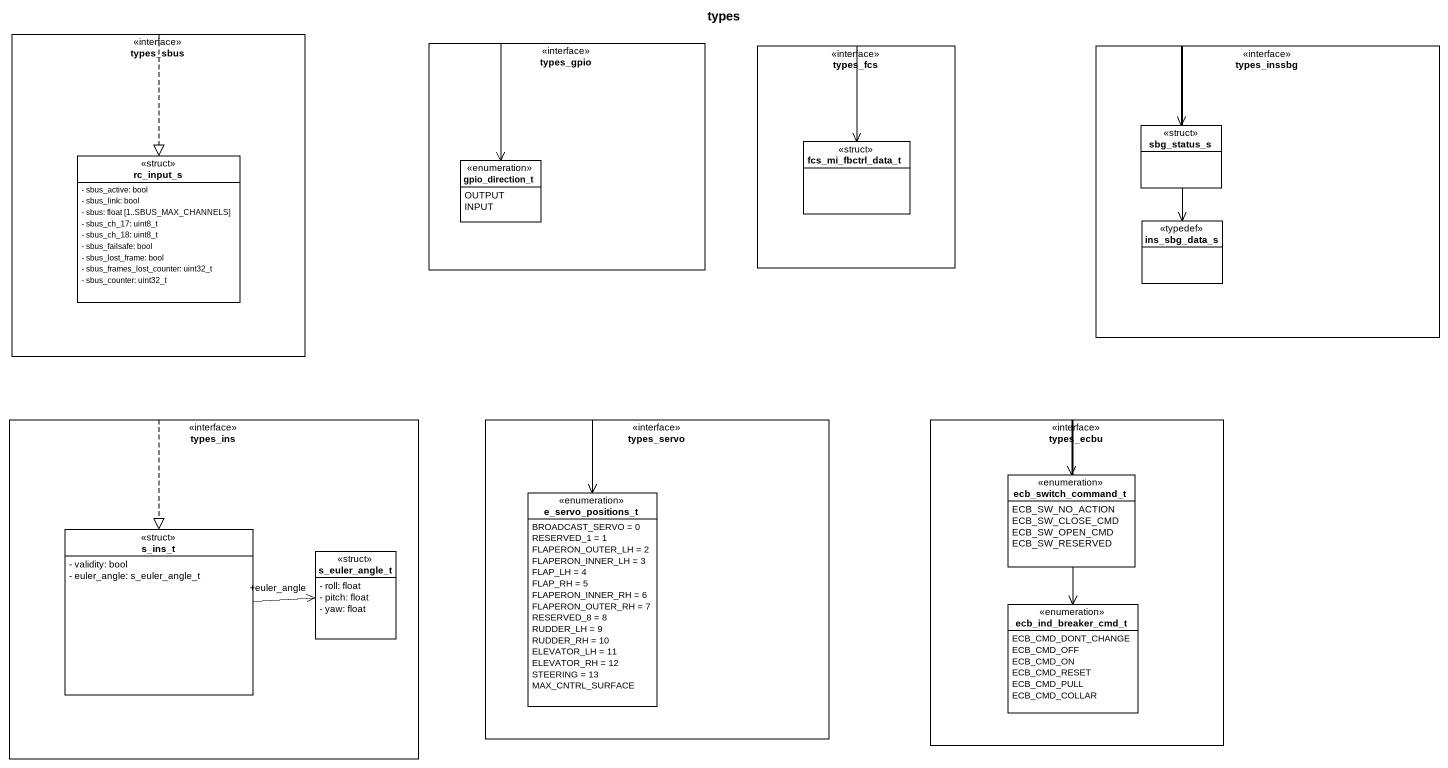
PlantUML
@startuml
title types
hide circle
hide empty members
skinparam classAttributeIconSize 0
rectangle types_sbus <<interface>> {
  class rc_input_s <<struct>> {
    - sbus_active: bool
    - sbus_link: bool
    - sbus: float [1..SBUS_MAX_CHANNELS]
    - sbus_ch_17: uint8_t
    - sbus_ch_18: uint8_t
    - sbus_failsafe: bool
    - sbus_lost_frame: bool
    - sbus_frames_lost_counter: uint32_t
    - sbus_counter: uint32_t
  }
}
rectangle types_gpio <<interface>> {
  enum gpio_direction_t {
    OUTPUT
    INPUT
  }
}
rectangle types_fcs <<interface>> {
  class fcs_mi_fbctrl_data_t <<struct>>
}
rectangle types_inssbg <<interface>> {
  class sbg_status_s <<struct>>
  class ins_sbg_data_s <<typedef>>
}
rectangle types_ins <<interface>> {
  class s_ins_t <<struct>> {
    - validity: bool
    - euler_angle: s_euler_angle_t
  }
  class s_euler_angle_t <<struct>> {
    - roll: float
    - pitch: float
    - yaw: float
  }
}
rectangle types_servo <<interface>> {
  enum e_servo_positions_t {
    BROADCAST_SERVO = 0
    RESERVED_1 = 1
    FLAPERON_OUTER_LH = 2
    FLAPERON_INNER_LH = 3
    FLAP_LH = 4
    FLAP_RH = 5
    FLAPERON_INNER_RH = 6
    FLAPERON_OUTER_RH = 7
    RESERVED_8 = 8
    RUDDER_LH = 9
    RUDDER_RH = 10
    ELEVATOR_LH = 11
    ELEVATOR_RH = 12
    STEERING = 13
    MAX_CNTRL_SURFACE
  }
}
rectangle types_ecbu <<interface>> {
  enum ecb_switch_command_t {
    ECB_SW_NO_ACTION
    ECB_SW_CLOSE_CMD
    ECB_SW_OPEN_CMD
    ECB_SW_RESERVED
  }
  enum ecb_ind_breaker_cmd_t {
    ECB_CMD_DONT_CHANGE
    ECB_CMD_OFF
    ECB_CMD_ON
    ECB_CMD_RESET
    ECB_CMD_PULL
    ECB_CMD_COLLAR
  }
}
types_sbus ..|> rc_input_s
types_gpio -left-> gpio_direction_t
types_fcs --> fcs_mi_fbctrl_data_t
types_inssbg -left-> sbg_status_s
types_inssbg --> ins_sbg_data_s
types_ins .left.|> s_ins_t
types_servo -left-> e_servo_positions_t
types_ecbu -up-> ecb_switch_command_t
types_ecbu --> ecb_ind_breaker_cmd_t
s_ins_t -right-> "+euler_angle" s_euler_angle_t
@enduml
